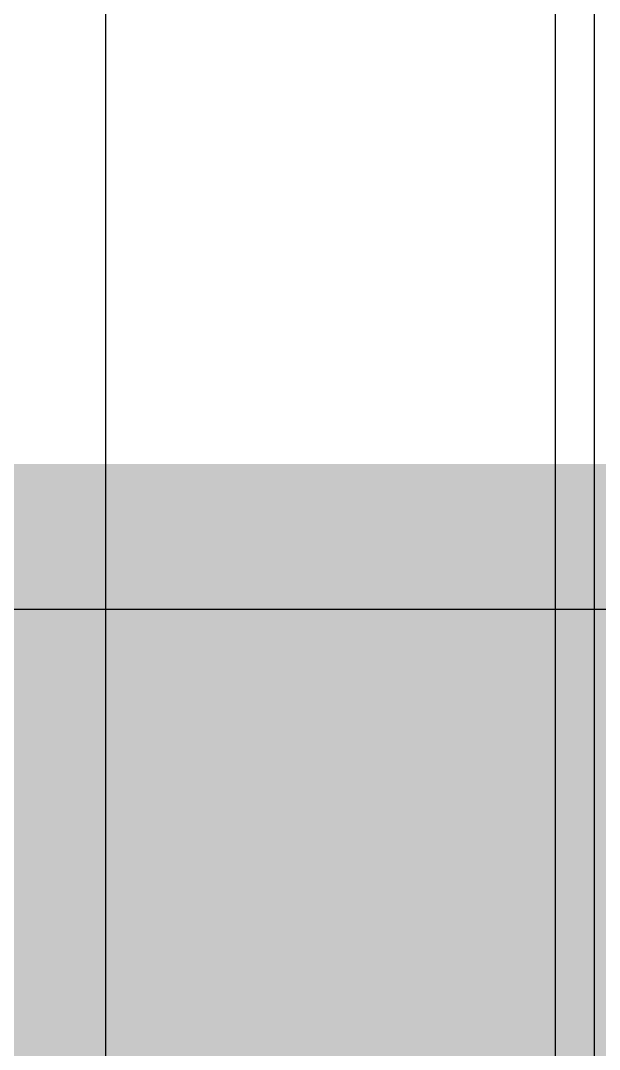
# Model space of a CAD drawing. Header units: millimetres. Extents: x 0 to 356400, y 0 to 68257.
# Drawn here: x 22266.7 to 22385.2, y 6709.9 to 6920.5 of the extents above; entities that cross this region are included whole.
import ezdxf

# ---------------------------------------------------------------- set-up
doc = ezdxf.new("R2010")
doc.units = ezdxf.units.MM
doc.header["$LTSCALE"] = 75
doc.layers.add('8', color=8, linetype='Continuous')
doc.layers.add('G(그리드1)', color=185, linetype='Continuous', plot=False)

# ---------------------------------------------------------------- blocks, each defined once
blk = doc.blocks.new('G$C7369CDF7')
at = {"layer": '8'}
for p, q in [((16630.3, 58050), (10230.3, 58050)), ((16630.3, 57850), (10230.3, 57850)), ((16630.3, 55550), (5730.3, 55550))]:
    blk.add_line(p, q, dxfattribs=at)

msp = doc.modelspace()

# ---------------------------------------------------------------- hatches: boundary and pattern name
at = {"transparency": 33554687}
h = msp.add_hatch(color=254, dxfattribs=at)
h.dxf.hatch_style = 1
h.paths.add_polyline_path([(21827.37, 6804.7), (22443.17, 6804.7), (22443.17, 6416.88), (21827.37, 6416.88)])

# ---------------------------------------------------------------- linework, layer by layer
at = {"const_width": 50}
msp.add_lwpolyline([(21827.37, 6804.7), (22443.17, 6804.7), (22443.17, 6416.88), (21827.37, 6416.88)], close=True, dxfattribs=at)
at = {"layer": 'G(그리드1)'}
for points in [[(34225, 59900), (7625, 59900), (7625, 6800), (34225, 6800)], [(34225, 59900), (10325, 59900), (10325, 6800), (34225, 6800)]]:
    msp.add_lwpolyline(points, close=True, dxfattribs=at)

# ---------------------------------------------------------------- block references
at = {"xscale": 0.04000000000000001, "yscale": 0.04000000000000001, "zscale": 0.04000000000000001, "rotation": 270}
msp.add_blockref('G$C7369CDF7', (20062.17, 7367.09), dxfattribs=at)

doc.saveas('drawing.dxf')
